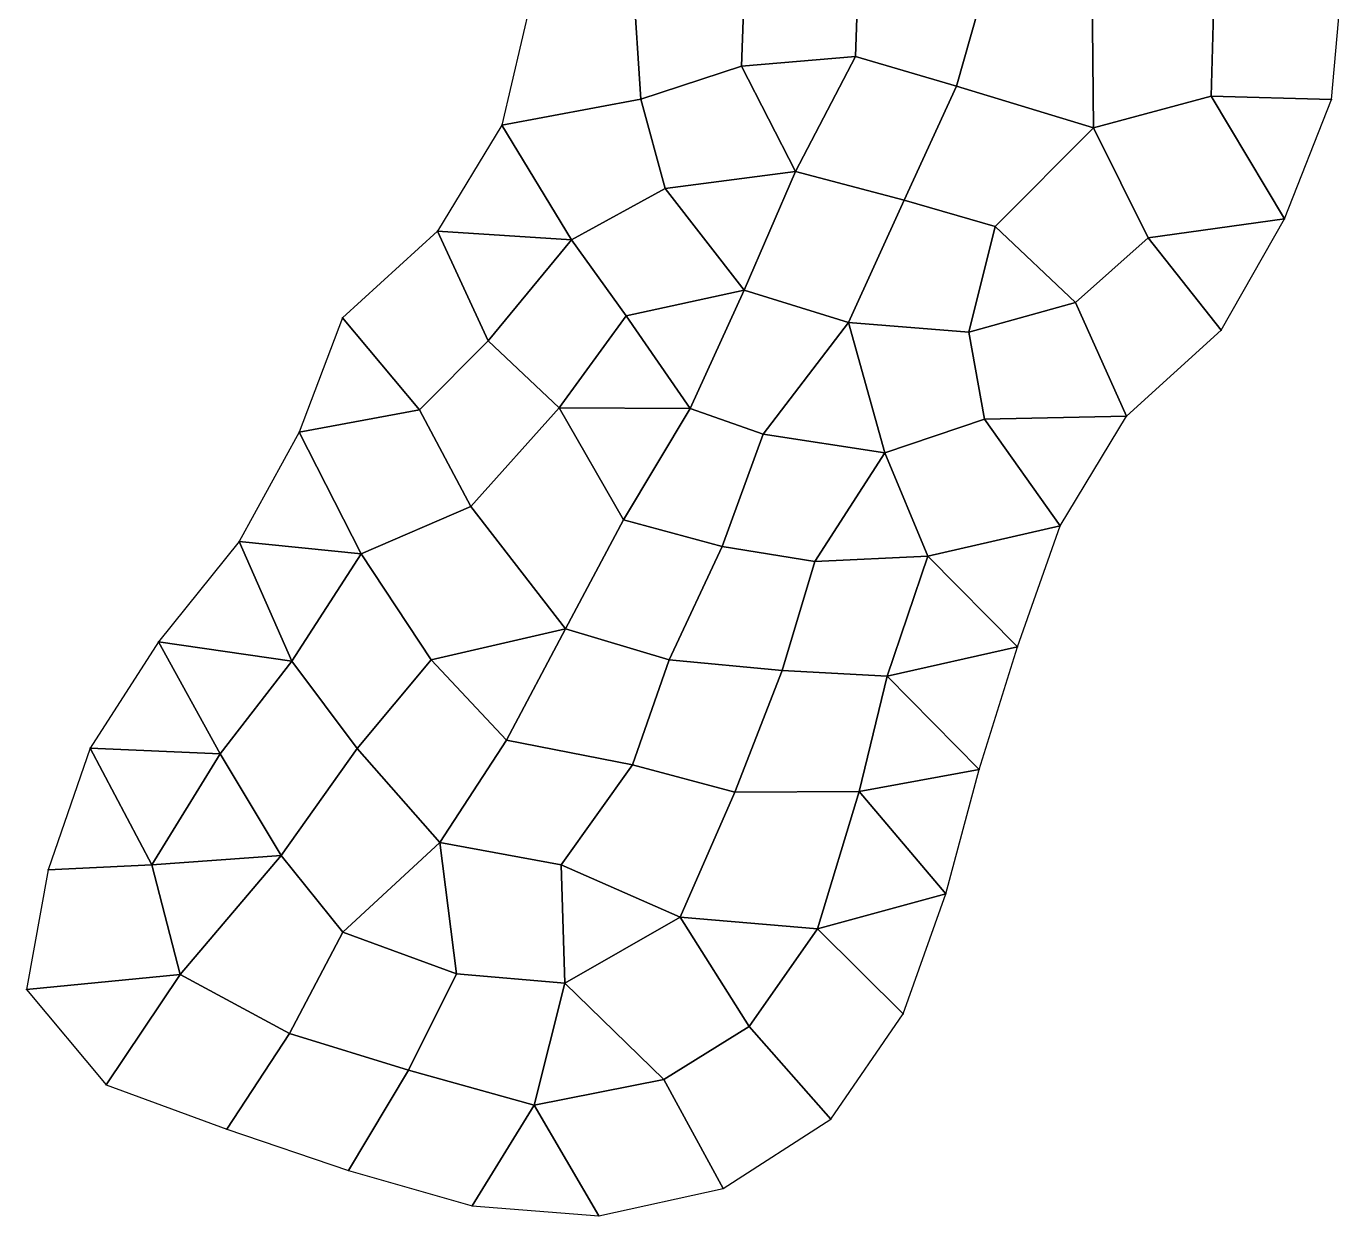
# Model space of a CAD drawing. Extents: x 727294 to 731543, y 8575035 to 8579824.
# Drawn here: x 728539.6 to 728744.3, y 8575180.1 to 8575365.1 of the extents above; entities that cross this region are included whole.
import ezdxf

# ---------------------------------------------------------------- set-up
doc = ezdxf.new("R2010")
doc.units = 0
for name, color, linetype in [('MESH_BOUND', 25, 'CONTINUOUS'), ('MESH_ELEMS', 250, 'CONTINUOUS'), ('MESH_NODES', 18, 'CONTINUOUS')]:
    doc.layers.add(name, color=color, linetype=linetype)

msp = doc.modelspace()

# ---------------------------------------------------------------- linework, layer by layer
at = {"layer": 'MESH_BOUND', "color": 25}
for points in [[(728742.55, 8575353.69, 38.17), (728744.31, 8575373.54, 38.17)], [(728618.06, 8575369, 38.17), (728613.51, 8575349.72, 38.17)], [(728735.28, 8575335.15, 38.17), (728742.55, 8575353.69, 38.17)], [(728613.51, 8575349.72, 38.17), (728603.5, 8575333.2, 38.17)], [(728725.43, 8575317.8, 38.17), (728735.28, 8575335.15, 38.17)], [(728603.5, 8575333.2, 38.17), (728588.72, 8575319.76, 38.17)], [(728588.72, 8575319.76, 38.17), (728581.99, 8575301.97, 38.17)], [(728710.68, 8575304.45, 38.17), (728725.43, 8575317.8, 38.17)], [(728700.37, 8575287.42, 38.17), (728710.68, 8575304.45, 38.17)], [(728581.99, 8575301.97, 38.17), (728572.66, 8575284.98, 38.17)], [(728693.75, 8575268.59, 38.17), (728700.37, 8575287.42, 38.17)], [(728572.66, 8575284.98, 38.17), (728560.15, 8575269.38, 38.17)], [(728560.15, 8575269.38, 38.17), (728549.5, 8575252.8, 38.17)], [(728687.75, 8575249.51, 38.17), (728693.75, 8575268.59, 38.17)], [(728549.5, 8575252.8, 38.17), (728542.94, 8575233.91, 38.17)], [(728682.6, 8575230.18, 38.17), (728687.75, 8575249.51, 38.17)], [(728542.94, 8575233.91, 38.17), (728539.57, 8575215.31, 38.17)], [(728675.96, 8575211.52, 38.17), (728682.6, 8575230.18, 38.17)], [(728539.57, 8575215.31, 38.17), (728551.98, 8575200.46, 38.17)], [(728664.68, 8575195.12, 38.17), (728675.96, 8575211.52, 38.17)], [(728551.98, 8575200.46, 38.17), (728570.76, 8575193.59, 38.17)], [(728647.93, 8575184.34, 38.17), (728664.68, 8575195.12, 38.17)], [(728570.76, 8575193.59, 38.17), (728589.69, 8575187.16, 38.17)], [(728589.69, 8575187.16, 38.17), (728608.92, 8575181.67, 38.17)], [(728628.6, 8575180.13, 38.17), (728647.93, 8575184.34, 38.17)], [(728608.92, 8575181.67, 38.17), (728628.6, 8575180.13, 38.17)]]:
    msp.add_polyline3d(points, dxfattribs=at)
at = {"layer": 'MESH_ELEMS', "color": 179}
for points in [[(728668.55, 8575360.39, 38.17), (728669.15, 8575378.42, 38.17), (728651.42, 8575376.11, 38.17), (728650.81, 8575358.89, 38.17)], [(728668.55, 8575360.39, 38.17), (728684.27, 8575355.74, 38.17), (728688.81, 8575371.89, 38.17), (728669.15, 8575378.42, 38.17)], [(728650.81, 8575358.89, 38.17), (728651.42, 8575376.11, 38.17), (728633.95, 8575372.06, 38.17), (728635.17, 8575353.74, 38.17)], [(728742.55, 8575353.69, 38.17), (728744.31, 8575373.54, 38.17), (728724.33, 8575371.08, 38.17), (728723.83, 8575354.22, 38.17)], [(728635.17, 8575353.74, 38.17), (728633.95, 8575372.06, 38.17), (728618.06, 8575369, 38.17), (728613.51, 8575349.72, 38.17)], [(728684.27, 8575355.74, 38.17), (728705.56, 8575349.26, 38.17), (728705.36, 8575370.45, 38.17), (728688.81, 8575371.89, 38.17)], [(728705.36, 8575370.45, 38.17), (728705.56, 8575349.26, 38.17), (728723.83, 8575354.22, 38.17), (728724.33, 8575371.08, 38.17)], [(728659.18, 8575342.49, 38.17), (728668.55, 8575360.39, 38.17), (728650.81, 8575358.89, 38.17), (728659.18, 8575342.49, 38.17)], [(728676.12, 8575338.02, 38.17), (728684.27, 8575355.74, 38.17), (728668.55, 8575360.39, 38.17), (728659.18, 8575342.49, 38.17)], [(728650.81, 8575358.89, 38.17), (728635.17, 8575353.74, 38.17), (728638.93, 8575339.87, 38.17), (728659.18, 8575342.49, 38.17)], [(728690.26, 8575333.95, 38.17), (728705.56, 8575349.26, 38.17), (728684.27, 8575355.74, 38.17), (728676.12, 8575338.02, 38.17)], [(728723.83, 8575354.22, 38.17), (728705.56, 8575349.26, 38.17), (728714.06, 8575332.16, 38.17), (728735.28, 8575335.15, 38.17)], [(728723.83, 8575354.22, 38.17), (728735.28, 8575335.15, 38.17), (728742.55, 8575353.69, 38.17), (728723.83, 8575354.22, 38.17)], [(728635.17, 8575353.74, 38.17), (728613.51, 8575349.72, 38.17), (728624.36, 8575331.85, 38.17), (728638.93, 8575339.87, 38.17)], [(728603.5, 8575333.2, 38.17), (728624.36, 8575331.85, 38.17), (728613.51, 8575349.72, 38.17), (728603.5, 8575333.2, 38.17)], [(728714.06, 8575332.16, 38.17), (728705.56, 8575349.26, 38.17), (728690.26, 8575333.95, 38.17), (728702.75, 8575322.12, 38.17)], [(728651.23, 8575324.05, 38.17), (728659.18, 8575342.49, 38.17), (728638.93, 8575339.87, 38.17), (728651.23, 8575324.05, 38.17)], [(728659.18, 8575342.49, 38.17), (728651.23, 8575324.05, 38.17), (728667.46, 8575319.02, 38.17), (728676.12, 8575338.02, 38.17)], [(728632.86, 8575320.07, 38.17), (728651.23, 8575324.05, 38.17), (728638.93, 8575339.87, 38.17), (728624.36, 8575331.85, 38.17)], [(728686.18, 8575317.49, 38.17), (728690.26, 8575333.95, 38.17), (728676.12, 8575338.02, 38.17), (728667.46, 8575319.02, 38.17)], [(728690.26, 8575333.95, 38.17), (728686.18, 8575317.49, 38.17), (728702.75, 8575322.12, 38.17), (728690.26, 8575333.95, 38.17)], [(728735.28, 8575335.15, 38.17), (728714.06, 8575332.16, 38.17), (728725.43, 8575317.8, 38.17), (728735.28, 8575335.15, 38.17)], [(728588.72, 8575319.76, 38.17), (728600.71, 8575305.41, 38.17), (728611.41, 8575316.18, 38.17), (728603.5, 8575333.2, 38.17)], [(728611.41, 8575316.18, 38.17), (728624.36, 8575331.85, 38.17), (728603.5, 8575333.2, 38.17), (728611.41, 8575316.18, 38.17)], [(728632.86, 8575320.07, 38.17), (728624.36, 8575331.85, 38.17), (728611.41, 8575316.18, 38.17), (728622.47, 8575305.76, 38.17)], [(728702.75, 8575322.12, 38.17), (728710.68, 8575304.45, 38.17), (728725.43, 8575317.8, 38.17), (728714.06, 8575332.16, 38.17)], [(728651.23, 8575324.05, 38.17), (728632.86, 8575320.07, 38.17), (728642.84, 8575305.65, 38.17), (728651.23, 8575324.05, 38.17)], [(728654.19, 8575301.67, 38.17), (728667.46, 8575319.02, 38.17), (728651.23, 8575324.05, 38.17), (728642.84, 8575305.65, 38.17)], [(728688.58, 8575303.99, 38.17), (728710.68, 8575304.45, 38.17), (728702.75, 8575322.12, 38.17), (728686.18, 8575317.49, 38.17)], [(728588.72, 8575319.76, 38.17), (728581.99, 8575301.97, 38.17), (728600.71, 8575305.41, 38.17), (728588.72, 8575319.76, 38.17)], [(728632.86, 8575320.07, 38.17), (728622.47, 8575305.76, 38.17), (728642.84, 8575305.65, 38.17), (728632.86, 8575320.07, 38.17)], [(728654.19, 8575301.67, 38.17), (728673.08, 8575298.73, 38.17), (728667.46, 8575319.02, 38.17), (728654.19, 8575301.67, 38.17)], [(728673.08, 8575298.73, 38.17), (728688.58, 8575303.99, 38.17), (728686.18, 8575317.49, 38.17), (728667.46, 8575319.02, 38.17)], [(728622.47, 8575305.76, 38.17), (728611.41, 8575316.18, 38.17), (728600.71, 8575305.41, 38.17), (728608.73, 8575290.42, 38.17)], [(728600.71, 8575305.41, 38.17), (728581.99, 8575301.97, 38.17), (728591.64, 8575283.03, 38.17), (728608.73, 8575290.42, 38.17)], [(728632.47, 8575288.35, 38.17), (728622.47, 8575305.76, 38.17), (728608.73, 8575290.42, 38.17), (728623.45, 8575271.38, 38.17)], [(728642.84, 8575305.65, 38.17), (728622.47, 8575305.76, 38.17), (728632.47, 8575288.35, 38.17), (728642.84, 8575305.65, 38.17)], [(728642.84, 8575305.65, 38.17), (728632.47, 8575288.35, 38.17), (728647.78, 8575284.19, 38.17), (728654.19, 8575301.67, 38.17)], [(728679.8, 8575282.68, 38.17), (728700.37, 8575287.42, 38.17), (728688.58, 8575303.99, 38.17), (728673.08, 8575298.73, 38.17)], [(728688.58, 8575303.99, 38.17), (728700.37, 8575287.42, 38.17), (728710.68, 8575304.45, 38.17), (728688.58, 8575303.99, 38.17)], [(728591.64, 8575283.03, 38.17), (728581.99, 8575301.97, 38.17), (728572.66, 8575284.98, 38.17), (728591.64, 8575283.03, 38.17)], [(728662.2, 8575281.83, 38.17), (728673.08, 8575298.73, 38.17), (728654.19, 8575301.67, 38.17), (728647.78, 8575284.19, 38.17)], [(728662.2, 8575281.83, 38.17), (728679.8, 8575282.68, 38.17), (728673.08, 8575298.73, 38.17), (728662.2, 8575281.83, 38.17)], [(728602.56, 8575266.58, 38.17), (728623.45, 8575271.38, 38.17), (728608.73, 8575290.42, 38.17), (728591.64, 8575283.03, 38.17)], [(728639.54, 8575266.55, 38.17), (728647.78, 8575284.19, 38.17), (728632.47, 8575288.35, 38.17), (728623.45, 8575271.38, 38.17)], [(728700.37, 8575287.42, 38.17), (728679.8, 8575282.68, 38.17), (728693.75, 8575268.59, 38.17), (728700.37, 8575287.42, 38.17)], [(728572.66, 8575284.98, 38.17), (728560.15, 8575269.38, 38.17), (728580.89, 8575266.33, 38.17), (728572.66, 8575284.98, 38.17)], [(728572.66, 8575284.98, 38.17), (728580.89, 8575266.33, 38.17), (728591.64, 8575283.03, 38.17), (728572.66, 8575284.98, 38.17)], [(728580.89, 8575266.33, 38.17), (728591.04, 8575252.79, 38.17), (728602.56, 8575266.58, 38.17), (728591.64, 8575283.03, 38.17)], [(728657.15, 8575264.89, 38.17), (728662.2, 8575281.83, 38.17), (728647.78, 8575284.19, 38.17), (728639.54, 8575266.55, 38.17)], [(728673.46, 8575264, 38.17), (728679.8, 8575282.68, 38.17), (728662.2, 8575281.83, 38.17), (728657.15, 8575264.89, 38.17)], [(728673.46, 8575264, 38.17), (728693.75, 8575268.59, 38.17), (728679.8, 8575282.68, 38.17), (728673.46, 8575264, 38.17)], [(728602.56, 8575266.58, 38.17), (728614.24, 8575254.05, 38.17), (728623.45, 8575271.38, 38.17), (728602.56, 8575266.58, 38.17)], [(728633.86, 8575250.22, 38.17), (728639.54, 8575266.55, 38.17), (728623.45, 8575271.38, 38.17), (728614.24, 8575254.05, 38.17)], [(728560.15, 8575269.38, 38.17), (728549.5, 8575252.8, 38.17), (728569.74, 8575251.93, 38.17), (728560.15, 8575269.38, 38.17)], [(728560.15, 8575269.38, 38.17), (728569.74, 8575251.93, 38.17), (728580.89, 8575266.33, 38.17), (728560.15, 8575269.38, 38.17)], [(728687.75, 8575249.51, 38.17), (728693.75, 8575268.59, 38.17), (728673.46, 8575264, 38.17), (728687.75, 8575249.51, 38.17)], [(728569.74, 8575251.93, 38.17), (728579.19, 8575236.11, 38.17), (728591.04, 8575252.79, 38.17), (728580.89, 8575266.33, 38.17)], [(728614.24, 8575254.05, 38.17), (728602.56, 8575266.58, 38.17), (728591.04, 8575252.79, 38.17), (728603.88, 8575238.18, 38.17)], [(728649.79, 8575245.98, 38.17), (728657.15, 8575264.89, 38.17), (728639.54, 8575266.55, 38.17), (728633.86, 8575250.22, 38.17)], [(728669.09, 8575246.07, 38.17), (728673.46, 8575264, 38.17), (728657.15, 8575264.89, 38.17), (728649.79, 8575245.98, 38.17)], [(728673.46, 8575264, 38.17), (728669.09, 8575246.07, 38.17), (728687.75, 8575249.51, 38.17), (728673.46, 8575264, 38.17)], [(728622.78, 8575234.68, 38.17), (728633.86, 8575250.22, 38.17), (728614.24, 8575254.05, 38.17), (728603.88, 8575238.18, 38.17)], [(728549.5, 8575252.8, 38.17), (728542.94, 8575233.91, 38.17), (728559.07, 8575234.7, 38.17), (728549.5, 8575252.8, 38.17)], [(728569.74, 8575251.93, 38.17), (728549.5, 8575252.8, 38.17), (728559.07, 8575234.7, 38.17), (728569.74, 8575251.93, 38.17)], [(728569.74, 8575251.93, 38.17), (728559.07, 8575234.7, 38.17), (728579.19, 8575236.11, 38.17), (728569.74, 8575251.93, 38.17)], [(728603.88, 8575238.18, 38.17), (728591.04, 8575252.79, 38.17), (728579.19, 8575236.11, 38.17), (728588.8, 8575224.21, 38.17)], [(728641.28, 8575226.53, 38.17), (728649.79, 8575245.98, 38.17), (728633.86, 8575250.22, 38.17), (728622.78, 8575234.68, 38.17)], [(728682.6, 8575230.18, 38.17), (728687.75, 8575249.51, 38.17), (728669.09, 8575246.07, 38.17), (728682.6, 8575230.18, 38.17)], [(728662.61, 8575224.74, 38.17), (728669.09, 8575246.07, 38.17), (728649.79, 8575245.98, 38.17), (728641.28, 8575226.53, 38.17)], [(728669.09, 8575246.07, 38.17), (728662.61, 8575224.74, 38.17), (728682.6, 8575230.18, 38.17), (728669.09, 8575246.07, 38.17)], [(728606.49, 8575217.73, 38.17), (728603.88, 8575238.18, 38.17), (728588.8, 8575224.21, 38.17), (728606.49, 8575217.73, 38.17)], [(728606.49, 8575217.73, 38.17), (728623.31, 8575216.28, 38.17), (728622.78, 8575234.68, 38.17), (728603.88, 8575238.18, 38.17)], [(728579.19, 8575236.11, 38.17), (728559.07, 8575234.7, 38.17), (728563.48, 8575217.63, 38.17), (728579.19, 8575236.11, 38.17)], [(728563.48, 8575217.63, 38.17), (728580.49, 8575208.47, 38.17), (728588.8, 8575224.21, 38.17), (728579.19, 8575236.11, 38.17)], [(728542.94, 8575233.91, 38.17), (728539.57, 8575215.31, 38.17), (728563.48, 8575217.63, 38.17), (728559.07, 8575234.7, 38.17)], [(728622.78, 8575234.68, 38.17), (728623.31, 8575216.28, 38.17), (728641.28, 8575226.53, 38.17), (728622.78, 8575234.68, 38.17)], [(728675.96, 8575211.52, 38.17), (728682.6, 8575230.18, 38.17), (728662.61, 8575224.74, 38.17), (728675.96, 8575211.52, 38.17)], [(728638.74, 8575201.31, 38.17), (728652.01, 8575209.57, 38.17), (728641.28, 8575226.53, 38.17), (728623.31, 8575216.28, 38.17)], [(728662.61, 8575224.74, 38.17), (728641.28, 8575226.53, 38.17), (728652.01, 8575209.57, 38.17), (728662.61, 8575224.74, 38.17)], [(728599.01, 8575202.78, 38.17), (728606.49, 8575217.73, 38.17), (728588.8, 8575224.21, 38.17), (728580.49, 8575208.47, 38.17)], [(728675.96, 8575211.52, 38.17), (728662.61, 8575224.74, 38.17), (728652.01, 8575209.57, 38.17), (728664.68, 8575195.12, 38.17)], [(728563.48, 8575217.63, 38.17), (728539.57, 8575215.31, 38.17), (728551.98, 8575200.46, 38.17), (728563.48, 8575217.63, 38.17)], [(728570.76, 8575193.59, 38.17), (728580.49, 8575208.47, 38.17), (728563.48, 8575217.63, 38.17), (728551.98, 8575200.46, 38.17)], [(728618.54, 8575197.32, 38.17), (728623.31, 8575216.28, 38.17), (728606.49, 8575217.73, 38.17), (728599.01, 8575202.78, 38.17)], [(728618.54, 8575197.32, 38.17), (728638.74, 8575201.31, 38.17), (728623.31, 8575216.28, 38.17), (728618.54, 8575197.32, 38.17)], [(728652.01, 8575209.57, 38.17), (728638.74, 8575201.31, 38.17), (728647.93, 8575184.34, 38.17), (728664.68, 8575195.12, 38.17)], [(728580.49, 8575208.47, 38.17), (728570.76, 8575193.59, 38.17), (728589.69, 8575187.16, 38.17), (728599.01, 8575202.78, 38.17)], [(728608.92, 8575181.67, 38.17), (728618.54, 8575197.32, 38.17), (728599.01, 8575202.78, 38.17), (728589.69, 8575187.16, 38.17)], [(728628.6, 8575180.13, 38.17), (728647.93, 8575184.34, 38.17), (728638.74, 8575201.31, 38.17), (728618.54, 8575197.32, 38.17)], [(728618.54, 8575197.32, 38.17), (728608.92, 8575181.67, 38.17), (728628.6, 8575180.13, 38.17), (728618.54, 8575197.32, 38.17)]]:
    msp.add_3dface(points, dxfattribs=at)
at = {"layer": 'MESH_NODES', "color": 18}
for p in [(728668.55, 8575360.39, 38.17), (728650.81, 8575358.89, 38.17), (728684.27, 8575355.74, 38.17), (728723.83, 8575354.22, 38.17), (728635.17, 8575353.74, 38.17), (728742.55, 8575353.69, 38.17), (728613.51, 8575349.72, 38.17), (728705.56, 8575349.26, 38.17), (728659.18, 8575342.49, 38.17), (728638.93, 8575339.87, 38.17), (728676.12, 8575338.02, 38.17), (728690.26, 8575333.95, 38.17), (728735.28, 8575335.15, 38.17), (728603.5, 8575333.2, 38.17), (728624.36, 8575331.85, 38.17), (728714.06, 8575332.16, 38.17), (728651.23, 8575324.05, 38.17), (728702.75, 8575322.12, 38.17), (728588.72, 8575319.76, 38.17), (728632.86, 8575320.07, 38.17), (728667.46, 8575319.02, 38.17), (728686.18, 8575317.49, 38.17), (728725.43, 8575317.8, 38.17), (728611.41, 8575316.18, 38.17), (728600.71, 8575305.41, 38.17), (728622.47, 8575305.76, 38.17), (728642.84, 8575305.65, 38.17), (728688.58, 8575303.99, 38.17), (728710.68, 8575304.45, 38.17), (728581.99, 8575301.97, 38.17), (728654.19, 8575301.67, 38.17), (728673.08, 8575298.73, 38.17), (728608.73, 8575290.42, 38.17), (728632.47, 8575288.35, 38.17), (728700.37, 8575287.42, 38.17), (728572.66, 8575284.98, 38.17), (728591.64, 8575283.03, 38.17), (728647.78, 8575284.19, 38.17), (728679.8, 8575282.68, 38.17), (728662.2, 8575281.83, 38.17), (728623.45, 8575271.38, 38.17), (728560.15, 8575269.38, 38.17), (728693.75, 8575268.59, 38.17), (728580.89, 8575266.33, 38.17), (728602.56, 8575266.58, 38.17), (728639.54, 8575266.55, 38.17), (728657.15, 8575264.89, 38.17), (728673.46, 8575264, 38.17), (728614.24, 8575254.05, 38.17), (728549.5, 8575252.8, 38.17), (728569.74, 8575251.93, 38.17), (728591.04, 8575252.79, 38.17), (728633.86, 8575250.22, 38.17), (728687.75, 8575249.51, 38.17), (728649.79, 8575245.98, 38.17), (728669.09, 8575246.07, 38.17), (728603.88, 8575238.18, 38.17), (728579.19, 8575236.11, 38.17), (728542.94, 8575233.91, 38.17), (728559.07, 8575234.7, 38.17), (728622.78, 8575234.68, 38.17), (728682.6, 8575230.18, 38.17), (728641.28, 8575226.53, 38.17), (728588.8, 8575224.21, 38.17), (728662.61, 8575224.74, 38.17), (728563.48, 8575217.63, 38.17), (728606.49, 8575217.73, 38.17), (728539.57, 8575215.31, 38.17), (728623.31, 8575216.28, 38.17), (728675.96, 8575211.52, 38.17), (728652.01, 8575209.57, 38.17), (728580.49, 8575208.47, 38.17), (728599.01, 8575202.78, 38.17), (728638.74, 8575201.31, 38.17), (728551.98, 8575200.46, 38.17), (728618.54, 8575197.32, 38.17), (728664.68, 8575195.12, 38.17), (728570.76, 8575193.59, 38.17), (728589.69, 8575187.16, 38.17), (728647.93, 8575184.34, 38.17), (728608.92, 8575181.67, 38.17), (728628.6, 8575180.13, 38.17)]:
    msp.add_point(p, dxfattribs=at)

doc.saveas('drawing.dxf')
